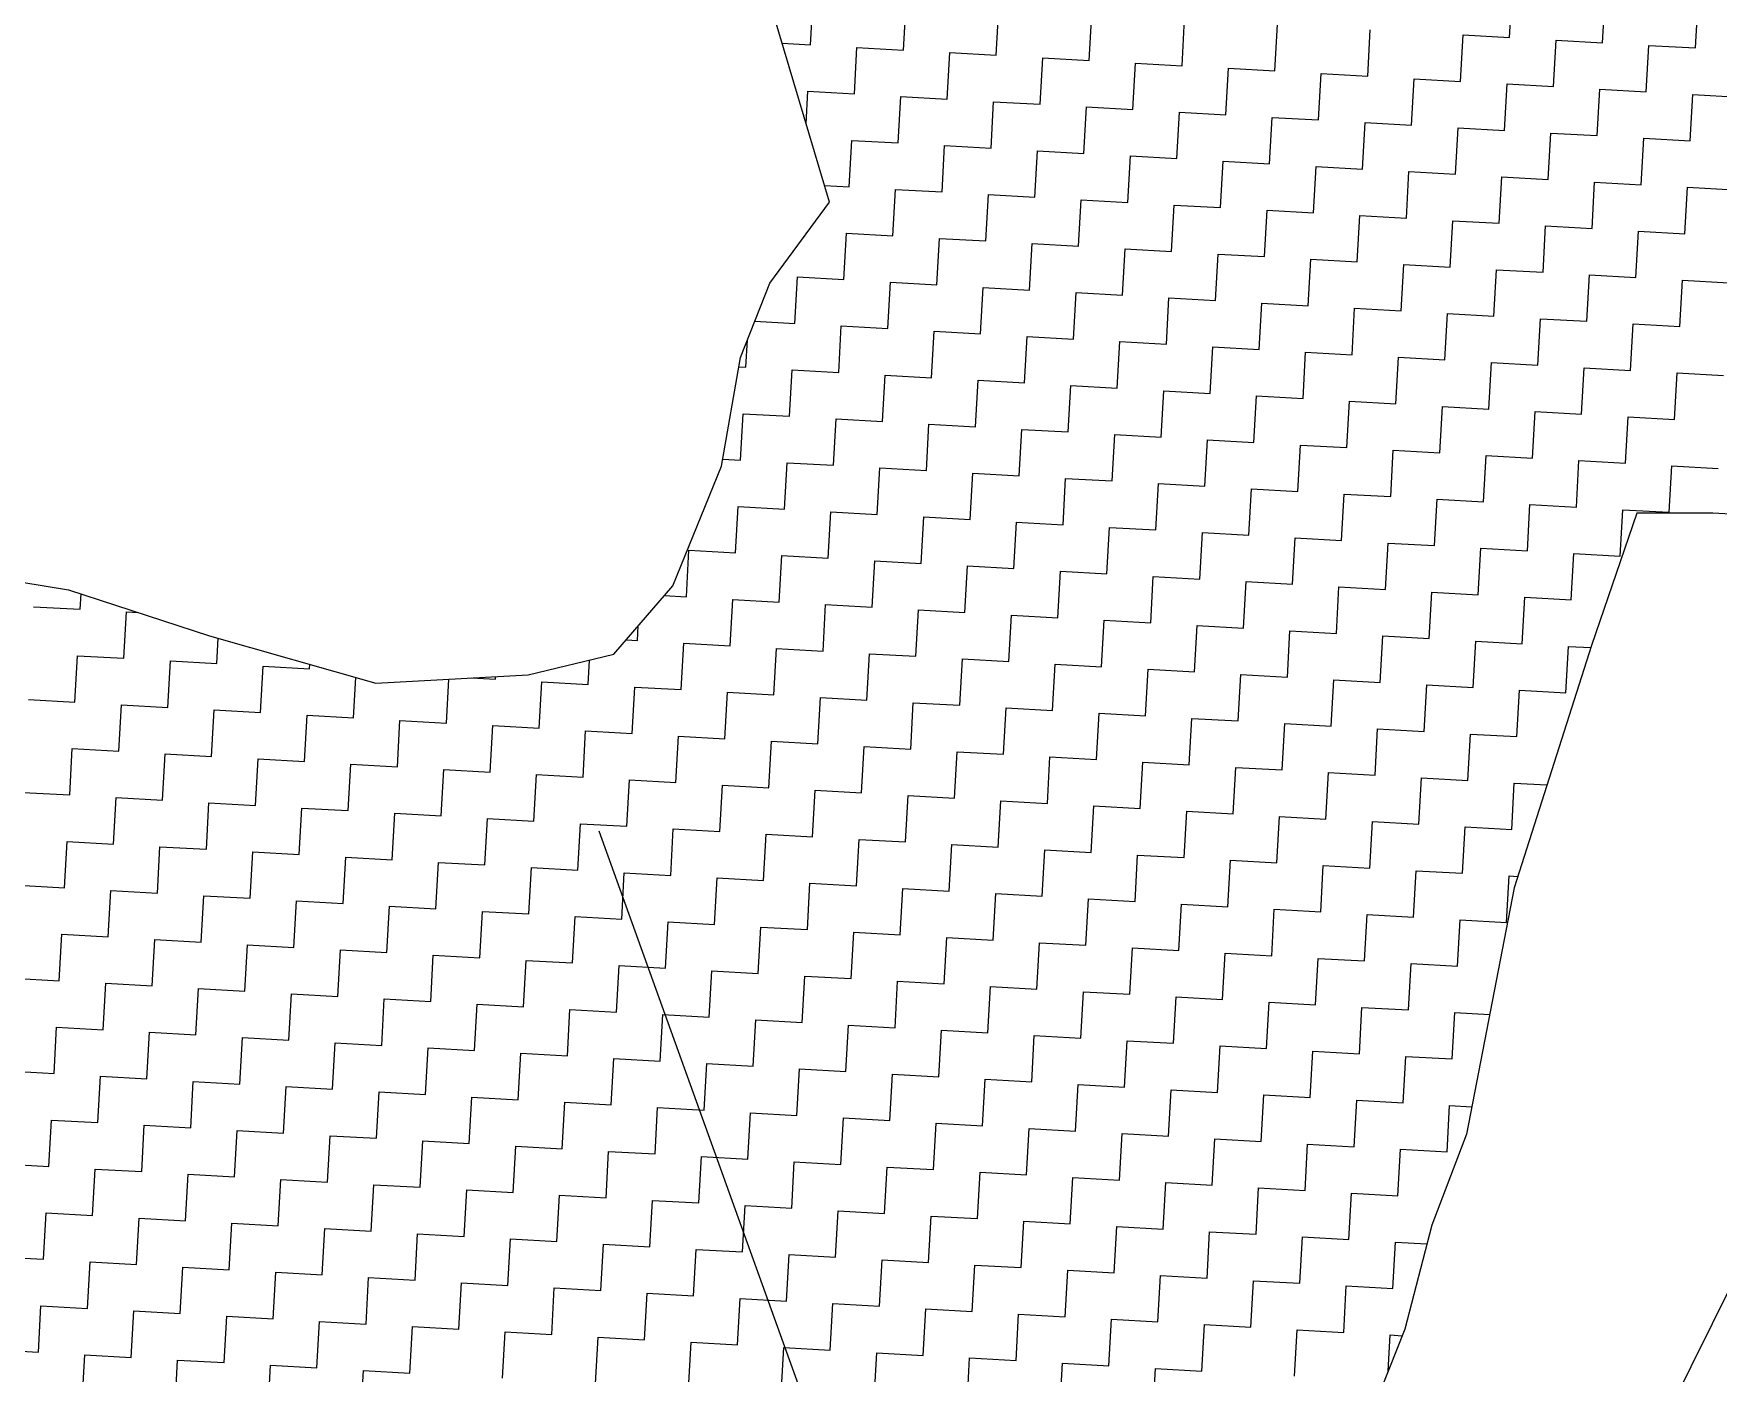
# Model space of a CAD drawing. Header units: metres. Extents: x 284689 to 287152, y 2012663 to 2015676.
# Drawn here: x 285424.8 to 285656, y 2014879.6 to 2015063.5 of the extents above; entities that cross this region are included whole.
import ezdxf

# ---------------------------------------------------------------- set-up
doc = ezdxf.new("R2010")
doc.units = ezdxf.units.M
doc.header["$MEASUREMENT"] = 0
doc.layers.add('POLY_HATCH', color=12, linetype='Continuous')
doc.layers.add('POLY_PARCEL', color=6, linetype='Continuous')

msp = doc.modelspace()

# ---------------------------------------------------------------- linework, layer by layer
msp.add_lwpolyline([(285544.37, 2014837.44), (285502.39, 2014954.03)])
at = {"layer": 'POLY_HATCH'}
for p, q in [((285533.99, 2015040.39), (285522.78, 2015078.11)), ((285525.83, 2015029.26), (285533.99, 2015040.39)), ((285521.78, 2015019.06), (285525.83, 2015029.26)), ((285519.2, 2015004.14), (285521.78, 2015019.06)), ((285512.48, 2014987.72), (285519.2, 2015004.14)), ((285644.86, 2014997.7), (285638.62, 2014979.51)), ((285655.3, 2014997.69), (285644.86, 2014997.7)), ((285665.7, 2014997.11), (285655.3, 2014997.69)), ((285408.29, 2014990.68), (285429.54, 2014987.17)), ((285429.54, 2014987.17), (285448.9, 2014980.86)), ((285504.41, 2014978.32), (285512.48, 2014987.72)), ((285448.9, 2014980.86), (285471.72, 2014974.37)), ((285492.66, 2014975.51), (285504.41, 2014978.32)), ((285638.62, 2014979.51), (285628, 2014946.25)), ((285471.72, 2014974.37), (285492.66, 2014975.51)), ((285628, 2014946.25), (285621.46, 2014912.43)), ((285621.46, 2014912.43), (285616.7, 2014899.95)), ((285616.7, 2014899.95), (285613, 2014885.67)), ((285613, 2014885.67), (285599.49, 2014851.67))]:
    msp.add_line(p, q, dxfattribs=at)
at = {"layer": 'POLY_HATCH', "linetype": 'Continuous'}
for p, q in [((285531.41, 2015061.99), (285531.77, 2015068.37)), ((285627.39, 2015062.99), (285627.75, 2015069.37)), ((285640.14, 2015062.28), (285640.5, 2015068.65)), ((285544.16, 2015061.28), (285544.52, 2015067.65)), ((285556.91, 2015060.56), (285557.27, 2015066.93)), ((285569.66, 2015059.84), (285570.02, 2015066.22)), ((285652.89, 2015061.56), (285653.25, 2015067.93)), ((285582.41, 2015059.13), (285582.77, 2015065.5)), ((285595.16, 2015058.41), (285595.51, 2015064.78)), ((285607.91, 2015057.69), (285608.26, 2015064.07)), ((285527.5, 2015062.21), (285531.41, 2015061.99)), ((285537.43, 2015055.26), (285537.78, 2015061.63)), ((285537.78, 2015061.63), (285544.16, 2015061.28)), ((285620.66, 2015056.98), (285621.01, 2015063.35)), ((285621.01, 2015063.35), (285627.39, 2015062.99)), ((285633.41, 2015056.26), (285633.76, 2015062.63)), ((285633.76, 2015062.63), (285640.14, 2015062.28)), ((285646.15, 2015055.54), (285646.51, 2015061.92)), ((285646.51, 2015061.92), (285652.89, 2015061.56)), ((285550.17, 2015054.54), (285550.53, 2015060.92)), ((285550.53, 2015060.92), (285556.91, 2015060.56)), ((285562.92, 2015053.83), (285563.28, 2015060.2)), ((285563.28, 2015060.2), (285569.66, 2015059.84)), ((285575.67, 2015053.11), (285576.03, 2015059.48)), ((285576.03, 2015059.48), (285582.41, 2015059.13)), ((285588.42, 2015052.39), (285588.78, 2015058.77)), ((285588.78, 2015058.77), (285595.16, 2015058.41)), ((285601.17, 2015051.68), (285601.53, 2015058.05)), ((285601.53, 2015058.05), (285607.91, 2015057.69)), ((285613.92, 2015050.96), (285614.28, 2015057.33)), ((285614.28, 2015057.33), (285620.66, 2015056.98)), ((285626.67, 2015050.24), (285627.03, 2015056.62)), ((285627.03, 2015056.62), (285633.41, 2015056.26)), ((285530.8, 2015051.14), (285531.05, 2015055.62)), ((285531.05, 2015055.62), (285537.43, 2015055.26)), ((285543.44, 2015048.53), (285543.8, 2015054.9)), ((285543.8, 2015054.9), (285550.17, 2015054.54)), ((285556.19, 2015047.81), (285556.55, 2015054.18)), ((285556.55, 2015054.18), (285562.92, 2015053.83)), ((285639.42, 2015049.53), (285639.78, 2015055.9)), ((285639.78, 2015055.9), (285646.15, 2015055.54)), ((285652.17, 2015048.81), (285652.53, 2015055.18)), ((285652.53, 2015055.18), (285658.9, 2015054.83)), ((285568.94, 2015047.09), (285569.3, 2015053.47)), ((285569.3, 2015053.47), (285575.67, 2015053.11)), ((285581.69, 2015046.38), (285582.05, 2015052.75)), ((285582.05, 2015052.75), (285588.42, 2015052.39)), ((285594.44, 2015045.66), (285594.8, 2015052.03)), ((285594.8, 2015052.03), (285601.17, 2015051.68)), ((285607.19, 2015044.94), (285607.55, 2015051.32)), ((285607.55, 2015051.32), (285613.92, 2015050.96)), ((285619.94, 2015044.23), (285620.3, 2015050.6)), ((285620.3, 2015050.6), (285626.67, 2015050.24)), ((285632.69, 2015043.51), (285633.05, 2015049.88)), ((285633.05, 2015049.88), (285639.42, 2015049.53)), ((285536.71, 2015042.51), (285537.07, 2015048.88)), ((285537.07, 2015048.88), (285543.44, 2015048.53)), ((285549.46, 2015041.79), (285549.82, 2015048.17)), ((285549.82, 2015048.17), (285556.19, 2015047.81)), ((285562.21, 2015041.08), (285562.57, 2015047.45)), ((285562.57, 2015047.45), (285568.94, 2015047.09)), ((285645.44, 2015042.79), (285645.8, 2015049.17)), ((285645.8, 2015049.17), (285652.17, 2015048.81)), ((285574.96, 2015040.36), (285575.32, 2015046.73)), ((285575.32, 2015046.73), (285581.69, 2015046.38)), ((285587.71, 2015039.64), (285588.07, 2015046.02)), ((285588.07, 2015046.02), (285594.44, 2015045.66)), ((285600.46, 2015038.93), (285600.81, 2015045.3)), ((285600.81, 2015045.3), (285607.19, 2015044.94)), ((285533.31, 2015042.7), (285536.71, 2015042.51)), ((285613.21, 2015038.21), (285613.56, 2015044.58)), ((285613.56, 2015044.58), (285619.94, 2015044.23)), ((285625.96, 2015037.49), (285626.31, 2015043.87)), ((285626.31, 2015043.87), (285632.69, 2015043.51)), ((285638.71, 2015036.78), (285639.06, 2015043.15)), ((285639.06, 2015043.15), (285645.44, 2015042.79)), ((285542.72, 2015035.78), (285543.08, 2015042.15)), ((285543.08, 2015042.15), (285549.46, 2015041.79)), ((285555.47, 2015035.06), (285555.83, 2015041.43)), ((285555.83, 2015041.43), (285562.21, 2015041.08)), ((285568.22, 2015034.34), (285568.58, 2015040.72)), ((285568.58, 2015040.72), (285574.96, 2015040.36)), ((285651.45, 2015036.06), (285651.81, 2015042.43)), ((285651.81, 2015042.43), (285658.19, 2015042.08)), ((285580.97, 2015033.63), (285581.33, 2015040)), ((285581.33, 2015040), (285587.71, 2015039.64)), ((285593.72, 2015032.91), (285594.08, 2015039.28)), ((285594.08, 2015039.28), (285600.46, 2015038.93)), ((285606.47, 2015032.19), (285606.83, 2015038.57)), ((285606.83, 2015038.57), (285613.21, 2015038.21)), ((285535.99, 2015029.76), (285536.35, 2015036.13)), ((285536.35, 2015036.13), (285542.72, 2015035.78)), ((285619.22, 2015031.48), (285619.58, 2015037.85)), ((285619.58, 2015037.85), (285625.96, 2015037.49)), ((285631.97, 2015030.76), (285632.33, 2015037.13)), ((285632.33, 2015037.13), (285638.71, 2015036.78)), ((285644.72, 2015030.04), (285645.08, 2015036.42)), ((285645.08, 2015036.42), (285651.45, 2015036.06)), ((285548.74, 2015029.04), (285549.1, 2015035.42)), ((285549.1, 2015035.42), (285555.47, 2015035.06)), ((285561.49, 2015028.33), (285561.85, 2015034.7)), ((285561.85, 2015034.7), (285568.22, 2015034.34)), ((285574.24, 2015027.61), (285574.6, 2015033.98)), ((285574.6, 2015033.98), (285580.97, 2015033.63)), ((285586.99, 2015026.89), (285587.35, 2015033.27)), ((285587.35, 2015033.27), (285593.72, 2015032.91)), ((285599.74, 2015026.18), (285600.1, 2015032.55)), ((285600.1, 2015032.55), (285606.47, 2015032.19)), ((285612.49, 2015025.46), (285612.85, 2015031.83)), ((285612.85, 2015031.83), (285619.22, 2015031.48)), ((285625.24, 2015024.74), (285625.6, 2015031.12)), ((285625.6, 2015031.12), (285631.97, 2015030.76)), ((285529.26, 2015023.74), (285529.62, 2015030.12)), ((285529.62, 2015030.12), (285535.99, 2015029.76)), ((285542.01, 2015023.03), (285542.37, 2015029.4)), ((285542.37, 2015029.4), (285548.74, 2015029.04)), ((285637.99, 2015024.03), (285638.35, 2015030.4)), ((285638.35, 2015030.4), (285644.72, 2015030.04)), ((285650.74, 2015023.31), (285651.1, 2015029.68)), ((285651.1, 2015029.68), (285657.47, 2015029.33)), ((285554.76, 2015022.31), (285555.12, 2015028.69)), ((285555.12, 2015028.69), (285561.49, 2015028.33)), ((285567.51, 2015021.59), (285567.87, 2015027.97)), ((285567.87, 2015027.97), (285574.24, 2015027.61)), ((285580.26, 2015020.88), (285580.62, 2015027.25)), ((285580.62, 2015027.25), (285586.99, 2015026.89)), ((285593.01, 2015020.16), (285593.36, 2015026.54)), ((285593.36, 2015026.54), (285599.74, 2015026.18)), ((285605.76, 2015019.44), (285606.11, 2015025.82)), ((285606.11, 2015025.82), (285612.49, 2015025.46)), ((285618.51, 2015018.73), (285618.86, 2015025.1)), ((285618.86, 2015025.1), (285625.24, 2015024.74)), ((285631.26, 2015018.01), (285631.61, 2015024.39)), ((285631.61, 2015024.39), (285637.99, 2015024.03)), ((285523.76, 2015024.05), (285529.26, 2015023.74)), ((285535.28, 2015017.01), (285535.63, 2015023.39)), ((285535.63, 2015023.39), (285542.01, 2015023.03)), ((285548.02, 2015016.29), (285548.38, 2015022.67)), ((285548.38, 2015022.67), (285554.76, 2015022.31)), ((285560.77, 2015015.58), (285561.13, 2015021.95)), ((285561.13, 2015021.95), (285567.51, 2015021.59)), ((285644, 2015017.29), (285644.36, 2015023.67)), ((285644.36, 2015023.67), (285650.74, 2015023.31)), ((285522.53, 2015017.73), (285522.74, 2015021.47)), ((285573.52, 2015014.86), (285573.88, 2015021.24)), ((285573.88, 2015021.24), (285580.26, 2015020.88)), ((285586.27, 2015014.14), (285586.63, 2015020.52)), ((285586.63, 2015020.52), (285593.01, 2015020.16)), ((285599.02, 2015013.43), (285599.38, 2015019.8)), ((285599.38, 2015019.8), (285605.76, 2015019.44)), ((285521.56, 2015017.78), (285522.53, 2015017.73)), ((285528.54, 2015010.99), (285528.9, 2015017.37)), ((285528.9, 2015017.37), (285535.28, 2015017.01)), ((285611.77, 2015012.71), (285612.13, 2015019.09)), ((285612.13, 2015019.09), (285618.51, 2015018.73)), ((285624.52, 2015011.99), (285624.88, 2015018.37)), ((285624.88, 2015018.37), (285631.26, 2015018.01)), ((285637.27, 2015011.28), (285637.63, 2015017.65)), ((285637.63, 2015017.65), (285644, 2015017.29)), ((285541.29, 2015010.28), (285541.65, 2015016.65)), ((285541.65, 2015016.65), (285548.02, 2015016.29)), ((285554.04, 2015009.56), (285554.4, 2015015.94)), ((285554.4, 2015015.94), (285560.77, 2015015.58)), ((285566.79, 2015008.84), (285567.15, 2015015.22)), ((285567.15, 2015015.22), (285573.52, 2015014.86)), ((285650.02, 2015010.56), (285650.38, 2015016.94)), ((285650.38, 2015016.94), (285656.75, 2015016.58)), ((285579.54, 2015008.13), (285579.9, 2015014.5)), ((285579.9, 2015014.5), (285586.27, 2015014.14)), ((285592.29, 2015007.41), (285592.65, 2015013.79)), ((285592.65, 2015013.79), (285599.02, 2015013.43)), ((285605.04, 2015006.69), (285605.4, 2015013.07)), ((285605.4, 2015013.07), (285611.77, 2015012.71)), ((285521.81, 2015004.98), (285522.17, 2015011.35)), ((285522.17, 2015011.35), (285528.54, 2015010.99)), ((285534.56, 2015004.26), (285534.92, 2015010.64)), ((285534.92, 2015010.64), (285541.29, 2015010.28)), ((285617.79, 2015005.98), (285618.15, 2015012.35)), ((285618.15, 2015012.35), (285624.52, 2015011.99)), ((285630.54, 2015005.26), (285630.9, 2015011.64)), ((285630.9, 2015011.64), (285637.27, 2015011.28)), ((285643.29, 2015004.54), (285643.65, 2015010.92)), ((285643.65, 2015010.92), (285650.02, 2015010.56)), ((285547.31, 2015003.54), (285547.67, 2015009.92)), ((285547.67, 2015009.92), (285554.04, 2015009.56)), ((285560.06, 2015002.83), (285560.42, 2015009.2)), ((285560.42, 2015009.2), (285566.79, 2015008.84)), ((285572.81, 2015002.11), (285573.17, 2015008.49)), ((285573.17, 2015008.49), (285579.54, 2015008.13)), ((285585.56, 2015001.39), (285585.92, 2015007.77)), ((285585.92, 2015007.77), (285592.29, 2015007.41)), ((285598.31, 2015000.68), (285598.66, 2015007.05)), ((285598.66, 2015007.05), (285605.04, 2015006.69)), ((285611.06, 2014999.96), (285611.41, 2015006.34)), ((285611.41, 2015006.34), (285617.79, 2015005.98)), ((285623.81, 2014999.24), (285624.16, 2015005.62)), ((285624.16, 2015005.62), (285630.54, 2015005.26)), ((285519.37, 2015005.11), (285521.81, 2015004.98)), ((285527.83, 2014998.24), (285528.18, 2015004.62)), ((285528.18, 2015004.62), (285534.56, 2015004.26)), ((285540.57, 2014997.53), (285540.93, 2015003.9)), ((285540.93, 2015003.9), (285547.31, 2015003.54)), ((285636.56, 2014998.53), (285636.91, 2015004.9)), ((285636.91, 2015004.9), (285643.29, 2015004.54)), ((285649.3, 2014997.81), (285649.66, 2015004.19)), ((285649.66, 2015004.19), (285656.04, 2015003.83)), ((285553.32, 2014996.81), (285553.68, 2015003.19)), ((285553.68, 2015003.19), (285560.06, 2015002.83)), ((285566.07, 2014996.09), (285566.43, 2015002.47)), ((285566.43, 2015002.47), (285572.81, 2015002.11)), ((285578.82, 2014995.38), (285579.18, 2015001.75)), ((285579.18, 2015001.75), (285585.56, 2015001.39)), ((285591.57, 2014994.66), (285591.93, 2015001.04)), ((285591.93, 2015001.04), (285598.31, 2015000.68)), ((285604.32, 2014993.94), (285604.68, 2015000.32)), ((285604.68, 2015000.32), (285611.06, 2014999.96)), ((285617.07, 2014993.23), (285617.43, 2014999.6)), ((285617.43, 2014999.6), (285623.81, 2014999.24)), ((285629.82, 2014992.51), (285630.18, 2014998.89)), ((285630.18, 2014998.89), (285636.56, 2014998.53)), ((285521.09, 2014992.23), (285521.45, 2014998.6)), ((285521.45, 2014998.6), (285527.83, 2014998.24)), ((285533.84, 2014991.51), (285534.2, 2014997.89)), ((285534.2, 2014997.89), (285540.57, 2014997.53)), ((285546.59, 2014990.79), (285546.95, 2014997.17)), ((285546.95, 2014997.17), (285553.32, 2014996.81)), ((285559.34, 2014990.08), (285559.7, 2014996.45)), ((285559.7, 2014996.45), (285566.07, 2014996.09)), ((285642.57, 2014991.79), (285642.93, 2014998.17)), ((285642.93, 2014998.17), (285649.3, 2014997.81)), ((285572.09, 2014989.36), (285572.45, 2014995.74)), ((285572.45, 2014995.74), (285578.82, 2014995.38)), ((285584.84, 2014988.64), (285585.2, 2014995.02)), ((285585.2, 2014995.02), (285591.57, 2014994.66)), ((285597.59, 2014987.93), (285597.95, 2014994.3)), ((285597.95, 2014994.3), (285604.32, 2014993.94)), ((285514.36, 2014986.21), (285514.72, 2014992.59)), ((285514.72, 2014992.59), (285521.09, 2014992.23)), ((285527.11, 2014985.49), (285527.47, 2014991.87)), ((285527.47, 2014991.87), (285533.84, 2014991.51)), ((285610.34, 2014987.21), (285610.7, 2014993.59)), ((285610.7, 2014993.59), (285617.07, 2014993.23)), ((285623.09, 2014986.49), (285623.45, 2014992.87)), ((285623.45, 2014992.87), (285629.82, 2014992.51)), ((285635.84, 2014985.78), (285636.2, 2014992.15)), ((285636.2, 2014992.15), (285642.57, 2014991.79)), ((285539.86, 2014984.78), (285540.22, 2014991.15)), ((285540.22, 2014991.15), (285546.59, 2014990.79)), ((285552.61, 2014984.06), (285552.97, 2014990.44)), ((285552.97, 2014990.44), (285559.34, 2014990.08)), ((285565.36, 2014983.34), (285565.72, 2014989.72)), ((285565.72, 2014989.72), (285572.09, 2014989.36)), ((285578.11, 2014982.63), (285578.47, 2014989)), ((285578.47, 2014989), (285584.84, 2014988.64)), ((285590.86, 2014981.91), (285591.21, 2014988.29)), ((285591.21, 2014988.29), (285597.59, 2014987.93)), ((285603.61, 2014981.19), (285603.96, 2014987.57)), ((285603.96, 2014987.57), (285610.34, 2014987.21)), ((285424.75, 2014984.85), (285431.13, 2014984.5)), ((285431.13, 2014984.5), (285431.25, 2014986.61)), ((285511.33, 2014986.38), (285514.36, 2014986.21)), ((285520.38, 2014979.48), (285520.73, 2014985.85)), ((285520.73, 2014985.85), (285527.11, 2014985.49)), ((285533.13, 2014978.76), (285533.48, 2014985.14)), ((285533.48, 2014985.14), (285539.86, 2014984.78)), ((285616.36, 2014980.48), (285616.71, 2014986.85)), ((285616.71, 2014986.85), (285623.09, 2014986.49)), ((285629.11, 2014979.76), (285629.46, 2014986.14)), ((285629.46, 2014986.14), (285635.84, 2014985.78)), ((285437.14, 2014977.76), (285437.5, 2014984.14)), ((285437.5, 2014984.14), (285439.13, 2014984.05)), ((285545.87, 2014978.05), (285546.23, 2014984.42)), ((285546.23, 2014984.42), (285552.61, 2014984.06)), ((285558.62, 2014977.33), (285558.98, 2014983.7)), ((285558.98, 2014983.7), (285565.36, 2014983.34)), ((285571.37, 2014976.61), (285571.73, 2014982.99)), ((285571.73, 2014982.99), (285578.11, 2014982.63)), ((285449.89, 2014977.05), (285450.09, 2014980.53)), ((285506.1, 2014980.28), (285507.63, 2014980.2)), ((285507.63, 2014980.2), (285507.74, 2014982.2)), ((285584.12, 2014975.9), (285584.48, 2014982.27)), ((285584.48, 2014982.27), (285590.86, 2014981.91)), ((285596.87, 2014975.18), (285597.23, 2014981.55)), ((285597.23, 2014981.55), (285603.61, 2014981.19)), ((285609.62, 2014974.46), (285609.98, 2014980.84)), ((285609.98, 2014980.84), (285616.36, 2014980.48)), ((285430.41, 2014971.75), (285430.77, 2014978.12)), ((285430.77, 2014978.12), (285437.14, 2014977.76)), ((285513.64, 2014973.46), (285514, 2014979.84)), ((285514, 2014979.84), (285520.38, 2014979.48)), ((285526.39, 2014972.75), (285526.75, 2014979.12)), ((285526.75, 2014979.12), (285533.13, 2014978.76)), ((285539.14, 2014972.03), (285539.5, 2014978.4)), ((285539.5, 2014978.4), (285545.87, 2014978.05)), ((285622.37, 2014973.75), (285622.73, 2014980.12)), ((285622.73, 2014980.12), (285629.11, 2014979.76)), ((285635.12, 2014973.03), (285635.48, 2014979.4)), ((285635.48, 2014979.4), (285638.53, 2014979.23)), ((285443.16, 2014971.03), (285443.52, 2014977.4)), ((285443.52, 2014977.4), (285449.89, 2014977.05)), ((285455.91, 2014970.31), (285456.27, 2014976.69)), ((285456.27, 2014976.69), (285462.64, 2014976.33)), ((285462.64, 2014976.33), (285462.68, 2014976.94)), ((285500.89, 2014974.18), (285501.08, 2014977.52)), ((285551.89, 2014971.31), (285552.25, 2014977.69)), ((285552.25, 2014977.69), (285558.62, 2014977.33)), ((285564.64, 2014970.6), (285565, 2014976.97)), ((285565, 2014976.97), (285571.37, 2014976.61)), ((285577.39, 2014969.88), (285577.75, 2014976.25)), ((285577.75, 2014976.25), (285584.12, 2014975.9)), ((285590.14, 2014969.16), (285590.5, 2014975.54)), ((285590.5, 2014975.54), (285596.87, 2014975.18)), ((285468.66, 2014969.6), (285468.97, 2014975.15)), ((285481.41, 2014968.88), (285481.75, 2014974.91)), ((285484.84, 2014975.08), (285488.14, 2014974.9)), ((285488.14, 2014974.9), (285488.16, 2014975.26)), ((285494.16, 2014968.16), (285494.52, 2014974.54)), ((285494.52, 2014974.54), (285500.89, 2014974.18)), ((285506.91, 2014967.45), (285507.27, 2014973.82)), ((285507.27, 2014973.82), (285513.64, 2014973.46)), ((285602.89, 2014968.45), (285603.25, 2014974.82)), ((285603.25, 2014974.82), (285609.62, 2014974.46)), ((285615.64, 2014967.73), (285616, 2014974.1)), ((285616, 2014974.1), (285622.37, 2014973.75)), ((285628.39, 2014967.01), (285628.75, 2014973.39)), ((285628.75, 2014973.39), (285635.12, 2014973.03)), ((285424.04, 2014972.1), (285430.41, 2014971.75)), ((285436.43, 2014965.01), (285436.79, 2014971.39)), ((285436.79, 2014971.39), (285443.16, 2014971.03)), ((285519.66, 2014966.73), (285520.02, 2014973.1)), ((285520.02, 2014973.1), (285526.39, 2014972.75)), ((285532.41, 2014966.01), (285532.77, 2014972.39)), ((285532.77, 2014972.39), (285539.14, 2014972.03)), ((285545.16, 2014965.3), (285545.52, 2014971.67)), ((285545.52, 2014971.67), (285551.89, 2014971.31)), ((285557.91, 2014964.58), (285558.27, 2014970.95)), ((285558.27, 2014970.95), (285564.64, 2014970.6)), ((285449.18, 2014964.3), (285449.54, 2014970.67)), ((285449.54, 2014970.67), (285455.91, 2014970.31)), ((285461.93, 2014963.58), (285462.29, 2014969.95)), ((285462.29, 2014969.95), (285468.66, 2014969.6)), ((285474.68, 2014962.86), (285475.04, 2014969.24)), ((285475.04, 2014969.24), (285481.41, 2014968.88)), ((285570.66, 2014963.86), (285571.02, 2014970.24)), ((285571.02, 2014970.24), (285577.39, 2014969.88)), ((285583.41, 2014963.15), (285583.77, 2014969.52)), ((285583.77, 2014969.52), (285590.14, 2014969.16)), ((285596.16, 2014962.43), (285596.51, 2014968.8)), ((285596.51, 2014968.8), (285602.89, 2014968.45)), ((285487.43, 2014962.15), (285487.78, 2014968.52)), ((285487.78, 2014968.52), (285494.16, 2014968.16)), ((285500.18, 2014961.43), (285500.53, 2014967.8)), ((285500.53, 2014967.8), (285506.91, 2014967.45)), ((285512.93, 2014960.71), (285513.28, 2014967.09)), ((285513.28, 2014967.09), (285519.66, 2014966.73)), ((285525.68, 2014960), (285526.03, 2014966.37)), ((285526.03, 2014966.37), (285532.41, 2014966.01)), ((285608.91, 2014961.71), (285609.26, 2014968.09)), ((285609.26, 2014968.09), (285615.64, 2014967.73)), ((285621.66, 2014961), (285622.01, 2014967.37)), ((285622.01, 2014967.37), (285628.39, 2014967.01)), ((285429.7, 2014959), (285430.05, 2014965.37)), ((285430.05, 2014965.37), (285436.43, 2014965.01)), ((285442.44, 2014958.28), (285442.8, 2014964.65)), ((285442.8, 2014964.65), (285449.18, 2014964.3)), ((285538.42, 2014959.28), (285538.78, 2014965.65)), ((285538.78, 2014965.65), (285545.16, 2014965.3)), ((285551.17, 2014958.56), (285551.53, 2014964.94)), ((285551.53, 2014964.94), (285557.91, 2014964.58)), ((285563.92, 2014957.85), (285564.28, 2014964.22)), ((285564.28, 2014964.22), (285570.66, 2014963.86)), ((285455.19, 2014957.56), (285455.55, 2014963.94)), ((285455.55, 2014963.94), (285461.93, 2014963.58)), ((285467.94, 2014956.85), (285468.3, 2014963.22)), ((285468.3, 2014963.22), (285474.68, 2014962.86)), ((285480.69, 2014956.13), (285481.05, 2014962.5)), ((285481.05, 2014962.5), (285487.43, 2014962.15)), ((285493.44, 2014955.41), (285493.8, 2014961.79)), ((285493.8, 2014961.79), (285500.18, 2014961.43)), ((285576.67, 2014957.13), (285577.03, 2014963.5)), ((285577.03, 2014963.5), (285583.41, 2014963.15)), ((285589.42, 2014956.41), (285589.78, 2014962.79)), ((285589.78, 2014962.79), (285596.16, 2014962.43)), ((285602.17, 2014955.7), (285602.53, 2014962.07)), ((285602.53, 2014962.07), (285608.91, 2014961.71)), ((285423.32, 2014959.35), (285429.7, 2014959)), ((285506.19, 2014954.7), (285506.55, 2014961.07)), ((285506.55, 2014961.07), (285512.93, 2014960.71)), ((285518.94, 2014953.98), (285519.3, 2014960.35)), ((285519.3, 2014960.35), (285525.68, 2014960)), ((285531.69, 2014953.26), (285532.05, 2014959.64)), ((285532.05, 2014959.64), (285538.42, 2014959.28)), ((285614.92, 2014954.98), (285615.28, 2014961.35)), ((285615.28, 2014961.35), (285621.66, 2014961)), ((285627.67, 2014954.26), (285628.03, 2014960.64)), ((285628.03, 2014960.64), (285632.51, 2014960.39)), ((285435.71, 2014952.26), (285436.07, 2014958.64)), ((285436.07, 2014958.64), (285442.44, 2014958.28)), ((285448.46, 2014951.55), (285448.82, 2014957.92)), ((285448.82, 2014957.92), (285455.19, 2014957.56)), ((285461.21, 2014950.83), (285461.57, 2014957.2)), ((285461.57, 2014957.2), (285467.94, 2014956.85)), ((285544.44, 2014952.55), (285544.8, 2014958.92)), ((285544.8, 2014958.92), (285551.17, 2014958.56)), ((285557.19, 2014951.83), (285557.55, 2014958.2)), ((285557.55, 2014958.2), (285563.92, 2014957.85)), ((285569.94, 2014951.11), (285570.3, 2014957.49)), ((285570.3, 2014957.49), (285576.67, 2014957.13)), ((285473.96, 2014950.11), (285474.32, 2014956.49)), ((285474.32, 2014956.49), (285480.69, 2014956.13)), ((285486.71, 2014949.4), (285487.07, 2014955.77)), ((285487.07, 2014955.77), (285493.44, 2014955.41)), ((285499.46, 2014948.68), (285499.82, 2014955.05)), ((285499.82, 2014955.05), (285506.19, 2014954.7)), ((285582.69, 2014950.4), (285583.05, 2014956.77)), ((285583.05, 2014956.77), (285589.42, 2014956.41)), ((285595.44, 2014949.68), (285595.8, 2014956.05)), ((285595.8, 2014956.05), (285602.17, 2014955.7)), ((285608.19, 2014948.96), (285608.55, 2014955.34)), ((285608.55, 2014955.34), (285614.92, 2014954.98)), ((285428.98, 2014946.25), (285429.34, 2014952.62)), ((285429.34, 2014952.62), (285435.71, 2014952.26)), ((285512.21, 2014947.96), (285512.57, 2014954.34)), ((285512.57, 2014954.34), (285518.94, 2014953.98)), ((285524.96, 2014947.25), (285525.32, 2014953.62)), ((285525.32, 2014953.62), (285531.69, 2014953.26)), ((285537.71, 2014946.53), (285538.07, 2014952.9)), ((285538.07, 2014952.9), (285544.44, 2014952.55)), ((285620.94, 2014948.25), (285621.3, 2014954.62)), ((285621.3, 2014954.62), (285627.67, 2014954.26)), ((285441.73, 2014945.53), (285442.09, 2014951.9)), ((285442.09, 2014951.9), (285448.46, 2014951.55)), ((285454.48, 2014944.81), (285454.84, 2014951.19)), ((285454.84, 2014951.19), (285461.21, 2014950.83)), ((285467.23, 2014944.1), (285467.59, 2014950.47)), ((285467.59, 2014950.47), (285473.96, 2014950.11)), ((285550.46, 2014945.81), (285550.82, 2014952.19)), ((285550.82, 2014952.19), (285557.19, 2014951.83)), ((285563.21, 2014945.1), (285563.57, 2014951.47)), ((285563.57, 2014951.47), (285569.94, 2014951.11)), ((285575.96, 2014944.38), (285576.32, 2014950.75)), ((285576.32, 2014950.75), (285582.69, 2014950.4)), ((285479.98, 2014943.38), (285480.34, 2014949.75)), ((285480.34, 2014949.75), (285486.71, 2014949.4)), ((285492.73, 2014942.66), (285493.08, 2014949.04)), ((285493.08, 2014949.04), (285499.46, 2014948.68)), ((285505.48, 2014941.95), (285505.83, 2014948.32)), ((285505.83, 2014948.32), (285512.21, 2014947.96)), ((285588.71, 2014943.66), (285589.06, 2014950.04)), ((285589.06, 2014950.04), (285595.44, 2014949.68)), ((285601.46, 2014942.95), (285601.81, 2014949.32)), ((285601.81, 2014949.32), (285608.19, 2014948.96)), ((285614.21, 2014942.23), (285614.56, 2014948.6)), ((285614.56, 2014948.6), (285620.94, 2014948.25)), ((285626.96, 2014941.51), (285627.31, 2014947.89)), ((285627.31, 2014947.89), (285628.5, 2014947.82)), ((285422.6, 2014946.6), (285428.98, 2014946.25)), ((285434.99, 2014939.51), (285435.35, 2014945.89)), ((285435.35, 2014945.89), (285441.73, 2014945.53)), ((285518.23, 2014941.23), (285518.58, 2014947.6)), ((285518.58, 2014947.6), (285524.96, 2014947.25)), ((285530.98, 2014940.51), (285531.33, 2014946.89)), ((285531.33, 2014946.89), (285537.71, 2014946.53)), ((285543.72, 2014939.8), (285544.08, 2014946.17)), ((285544.08, 2014946.17), (285550.46, 2014945.81)), ((285556.47, 2014939.08), (285556.83, 2014945.45)), ((285556.83, 2014945.45), (285563.21, 2014945.1)), ((285447.74, 2014938.8), (285448.1, 2014945.17)), ((285448.1, 2014945.17), (285454.48, 2014944.81)), ((285460.49, 2014938.08), (285460.85, 2014944.45)), ((285460.85, 2014944.45), (285467.23, 2014944.1)), ((285473.24, 2014937.36), (285473.6, 2014943.74)), ((285473.6, 2014943.74), (285479.98, 2014943.38)), ((285569.22, 2014938.36), (285569.58, 2014944.74)), ((285569.58, 2014944.74), (285575.96, 2014944.38)), ((285581.97, 2014937.65), (285582.33, 2014944.02)), ((285582.33, 2014944.02), (285588.71, 2014943.66)), ((285594.72, 2014936.93), (285595.08, 2014943.3)), ((285595.08, 2014943.3), (285601.46, 2014942.95)), ((285485.99, 2014936.65), (285486.35, 2014943.02)), ((285486.35, 2014943.02), (285492.73, 2014942.66)), ((285498.74, 2014935.93), (285499.1, 2014942.3)), ((285499.1, 2014942.3), (285505.48, 2014941.95)), ((285511.49, 2014935.21), (285511.85, 2014941.59)), ((285511.85, 2014941.59), (285518.23, 2014941.23)), ((285524.24, 2014934.5), (285524.6, 2014940.87)), ((285524.6, 2014940.87), (285530.98, 2014940.51)), ((285607.47, 2014936.21), (285607.83, 2014942.59)), ((285607.83, 2014942.59), (285614.21, 2014942.23)), ((285620.22, 2014935.5), (285620.58, 2014941.87)), ((285620.58, 2014941.87), (285626.96, 2014941.51)), ((285428.26, 2014933.5), (285428.62, 2014939.87)), ((285428.62, 2014939.87), (285434.99, 2014939.51)), ((285441.01, 2014932.78), (285441.37, 2014939.15)), ((285441.37, 2014939.15), (285447.74, 2014938.8)), ((285536.99, 2014933.78), (285537.35, 2014940.15)), ((285537.35, 2014940.15), (285543.72, 2014939.8)), ((285549.74, 2014933.06), (285550.1, 2014939.44)), ((285550.1, 2014939.44), (285556.47, 2014939.08)), ((285562.49, 2014932.35), (285562.85, 2014938.72)), ((285562.85, 2014938.72), (285569.22, 2014938.36)), ((285453.76, 2014932.06), (285454.12, 2014938.44)), ((285454.12, 2014938.44), (285460.49, 2014938.08)), ((285466.51, 2014931.35), (285466.87, 2014937.72)), ((285466.87, 2014937.72), (285473.24, 2014937.36)), ((285479.26, 2014930.63), (285479.62, 2014937)), ((285479.62, 2014937), (285485.99, 2014936.65)), ((285492.01, 2014929.91), (285492.37, 2014936.29)), ((285492.37, 2014936.29), (285498.74, 2014935.93)), ((285575.24, 2014931.63), (285575.6, 2014938)), ((285575.6, 2014938), (285581.97, 2014937.65)), ((285587.99, 2014930.91), (285588.35, 2014937.29)), ((285588.35, 2014937.29), (285594.72, 2014936.93)), ((285600.74, 2014930.2), (285601.1, 2014936.57)), ((285601.1, 2014936.57), (285607.47, 2014936.21)), ((285504.76, 2014929.2), (285505.12, 2014935.57)), ((285505.12, 2014935.57), (285511.49, 2014935.21)), ((285517.51, 2014928.48), (285517.87, 2014934.85)), ((285517.87, 2014934.85), (285524.24, 2014934.5)), ((285530.26, 2014927.76), (285530.62, 2014934.14)), ((285530.62, 2014934.14), (285536.99, 2014933.78)), ((285613.49, 2014929.48), (285613.85, 2014935.85)), ((285613.85, 2014935.85), (285620.22, 2014935.5)), ((285421.89, 2014933.85), (285428.26, 2014933.5)), ((285434.28, 2014926.76), (285434.64, 2014933.14)), ((285434.64, 2014933.14), (285441.01, 2014932.78)), ((285447.03, 2014926.05), (285447.39, 2014932.42)), ((285447.39, 2014932.42), (285453.76, 2014932.06)), ((285459.78, 2014925.33), (285460.14, 2014931.71)), ((285460.14, 2014931.71), (285466.51, 2014931.35)), ((285543.01, 2014927.05), (285543.37, 2014933.42)), ((285543.37, 2014933.42), (285549.74, 2014933.06)), ((285555.76, 2014926.33), (285556.12, 2014932.7)), ((285556.12, 2014932.7), (285562.49, 2014932.35)), ((285568.51, 2014925.61), (285568.87, 2014931.99)), ((285568.87, 2014931.99), (285575.24, 2014931.63)), ((285472.53, 2014924.61), (285472.89, 2014930.99)), ((285472.89, 2014930.99), (285479.26, 2014930.63)), ((285485.28, 2014923.9), (285485.63, 2014930.27)), ((285485.63, 2014930.27), (285492.01, 2014929.91)), ((285498.03, 2014923.18), (285498.38, 2014929.56)), ((285498.38, 2014929.56), (285504.76, 2014929.2)), ((285581.26, 2014924.9), (285581.62, 2014931.27)), ((285581.62, 2014931.27), (285587.99, 2014930.91)), ((285594.01, 2014924.18), (285594.36, 2014930.55)), ((285594.36, 2014930.55), (285600.74, 2014930.2)), ((285606.76, 2014923.46), (285607.11, 2014929.84)), ((285607.11, 2014929.84), (285613.49, 2014929.48)), ((285427.55, 2014920.75), (285427.9, 2014927.12)), ((285427.9, 2014927.12), (285434.28, 2014926.76)), ((285510.78, 2014922.46), (285511.13, 2014928.84)), ((285511.13, 2014928.84), (285517.51, 2014928.48)), ((285523.53, 2014921.75), (285523.88, 2014928.12)), ((285523.88, 2014928.12), (285530.26, 2014927.76)), ((285536.27, 2014921.03), (285536.63, 2014927.41)), ((285536.63, 2014927.41), (285543.01, 2014927.05)), ((285619.51, 2014922.75), (285619.86, 2014929.12)), ((285619.86, 2014929.12), (285624.63, 2014928.85)), ((285440.29, 2014920.03), (285440.65, 2014926.41)), ((285440.65, 2014926.41), (285447.03, 2014926.05)), ((285453.04, 2014919.31), (285453.4, 2014925.69)), ((285453.4, 2014925.69), (285459.78, 2014925.33)), ((285465.79, 2014918.6), (285466.15, 2014924.97)), ((285466.15, 2014924.97), (285472.53, 2014924.61)), ((285549.02, 2014920.31), (285549.38, 2014926.69)), ((285549.38, 2014926.69), (285555.76, 2014926.33)), ((285561.77, 2014919.6), (285562.13, 2014925.97)), ((285562.13, 2014925.97), (285568.51, 2014925.61)), ((285574.52, 2014918.88), (285574.88, 2014925.26)), ((285574.88, 2014925.26), (285581.26, 2014924.9)), ((285478.54, 2014917.88), (285478.9, 2014924.26)), ((285478.9, 2014924.26), (285485.28, 2014923.9)), ((285491.29, 2014917.16), (285491.65, 2014923.54)), ((285491.65, 2014923.54), (285498.03, 2014923.18)), ((285504.04, 2014916.45), (285504.4, 2014922.82)), ((285504.4, 2014922.82), (285510.78, 2014922.46)), ((285587.27, 2014918.16), (285587.63, 2014924.54)), ((285587.63, 2014924.54), (285594.01, 2014924.18)), ((285600.02, 2014917.45), (285600.38, 2014923.82)), ((285600.38, 2014923.82), (285606.76, 2014923.46)), ((285612.77, 2014916.73), (285613.13, 2014923.11)), ((285613.13, 2014923.11), (285619.51, 2014922.75)), ((285421.17, 2014921.11), (285427.55, 2014920.75)), ((285433.56, 2014914.01), (285433.92, 2014920.39)), ((285433.92, 2014920.39), (285440.29, 2014920.03)), ((285516.79, 2014915.73), (285517.15, 2014922.11)), ((285517.15, 2014922.11), (285523.53, 2014921.75)), ((285529.54, 2014915.01), (285529.9, 2014921.39)), ((285529.9, 2014921.39), (285536.27, 2014921.03)), ((285542.29, 2014914.3), (285542.65, 2014920.67)), ((285542.65, 2014920.67), (285549.02, 2014920.31)), ((285446.31, 2014913.3), (285446.67, 2014919.67)), ((285446.67, 2014919.67), (285453.04, 2014919.31)), ((285459.06, 2014912.58), (285459.42, 2014918.96)), ((285459.42, 2014918.96), (285465.79, 2014918.6)), ((285471.81, 2014911.86), (285472.17, 2014918.24)), ((285472.17, 2014918.24), (285478.54, 2014917.88)), ((285555.04, 2014913.58), (285555.4, 2014919.96)), ((285555.4, 2014919.96), (285561.77, 2014919.6)), ((285567.79, 2014912.86), (285568.15, 2014919.24)), ((285568.15, 2014919.24), (285574.52, 2014918.88)), ((285580.54, 2014912.15), (285580.9, 2014918.52)), ((285580.9, 2014918.52), (285587.27, 2014918.16)), ((285593.29, 2014911.43), (285593.65, 2014917.81)), ((285593.65, 2014917.81), (285600.02, 2014917.45)), ((285484.56, 2014911.15), (285484.92, 2014917.52)), ((285484.92, 2014917.52), (285491.29, 2014917.16)), ((285497.31, 2014910.43), (285497.67, 2014916.81)), ((285497.67, 2014916.81), (285504.04, 2014916.45)), ((285510.06, 2014909.71), (285510.42, 2014916.09)), ((285510.42, 2014916.09), (285516.79, 2014915.73)), ((285522.81, 2014909), (285523.17, 2014915.37)), ((285523.17, 2014915.37), (285529.54, 2014915.01)), ((285606.04, 2014910.71), (285606.4, 2014917.09)), ((285606.4, 2014917.09), (285612.77, 2014916.73)), ((285618.79, 2014910), (285619.15, 2014916.37)), ((285619.15, 2014916.37), (285622.19, 2014916.2)), ((285426.83, 2014908), (285427.19, 2014914.37)), ((285427.19, 2014914.37), (285433.56, 2014914.01)), ((285439.58, 2014907.28), (285439.94, 2014913.66)), ((285439.94, 2014913.66), (285446.31, 2014913.3)), ((285535.56, 2014908.28), (285535.92, 2014914.66)), ((285535.92, 2014914.66), (285542.29, 2014914.3)), ((285548.31, 2014907.56), (285548.67, 2014913.94)), ((285548.67, 2014913.94), (285555.04, 2014913.58)), ((285561.06, 2014906.85), (285561.42, 2014913.22)), ((285561.42, 2014913.22), (285567.79, 2014912.86)), ((285452.33, 2014906.56), (285452.69, 2014912.94)), ((285452.69, 2014912.94), (285459.06, 2014912.58)), ((285465.08, 2014905.85), (285465.44, 2014912.22)), ((285465.44, 2014912.22), (285471.81, 2014911.86)), ((285477.83, 2014905.13), (285478.19, 2014911.51)), ((285478.19, 2014911.51), (285484.56, 2014911.15)), ((285490.58, 2014904.41), (285490.93, 2014910.79)), ((285490.93, 2014910.79), (285497.31, 2014910.43)), ((285573.81, 2014906.13), (285574.17, 2014912.51)), ((285574.17, 2014912.51), (285580.54, 2014912.15)), ((285586.56, 2014905.41), (285586.91, 2014911.79)), ((285586.91, 2014911.79), (285593.29, 2014911.43)), ((285599.31, 2014904.7), (285599.66, 2014911.07)), ((285599.66, 2014911.07), (285606.04, 2014910.71)), ((285503.33, 2014903.7), (285503.68, 2014910.07)), ((285503.68, 2014910.07), (285510.06, 2014909.71)), ((285516.08, 2014902.98), (285516.43, 2014909.36)), ((285516.43, 2014909.36), (285522.81, 2014909)), ((285528.83, 2014902.26), (285529.18, 2014908.64)), ((285529.18, 2014908.64), (285535.56, 2014908.28)), ((285612.06, 2014903.98), (285612.41, 2014910.36)), ((285612.41, 2014910.36), (285618.79, 2014910)), ((285420.45, 2014908.36), (285426.83, 2014908)), ((285432.84, 2014901.26), (285433.2, 2014907.64)), ((285433.2, 2014907.64), (285439.58, 2014907.28)), ((285445.59, 2014900.55), (285445.95, 2014906.92)), ((285445.95, 2014906.92), (285452.33, 2014906.56)), ((285458.34, 2014899.83), (285458.7, 2014906.21)), ((285458.7, 2014906.21), (285465.08, 2014905.85)), ((285541.57, 2014901.55), (285541.93, 2014907.92)), ((285541.93, 2014907.92), (285548.31, 2014907.56)), ((285554.32, 2014900.83), (285554.68, 2014907.21)), ((285554.68, 2014907.21), (285561.06, 2014906.85)), ((285567.07, 2014900.11), (285567.43, 2014906.49)), ((285567.43, 2014906.49), (285573.81, 2014906.13)), ((285471.09, 2014899.11), (285471.45, 2014905.49)), ((285471.45, 2014905.49), (285477.83, 2014905.13)), ((285483.84, 2014898.4), (285484.2, 2014904.77)), ((285484.2, 2014904.77), (285490.58, 2014904.41)), ((285496.59, 2014897.68), (285496.95, 2014904.06)), ((285496.95, 2014904.06), (285503.33, 2014903.7)), ((285579.82, 2014899.4), (285580.18, 2014905.77)), ((285580.18, 2014905.77), (285586.56, 2014905.41)), ((285592.57, 2014898.68), (285592.93, 2014905.06)), ((285592.93, 2014905.06), (285599.31, 2014904.7)), ((285605.32, 2014897.96), (285605.68, 2014904.34)), ((285605.68, 2014904.34), (285612.06, 2014903.98)), ((285426.11, 2014895.25), (285426.47, 2014901.62)), ((285426.47, 2014901.62), (285432.84, 2014901.26)), ((285509.34, 2014896.96), (285509.7, 2014903.34)), ((285509.7, 2014903.34), (285516.08, 2014902.98)), ((285522.09, 2014896.25), (285522.45, 2014902.62)), ((285522.45, 2014902.62), (285528.83, 2014902.26)), ((285534.84, 2014895.53), (285535.2, 2014901.91)), ((285535.2, 2014901.91), (285541.57, 2014901.55)), ((285438.86, 2014894.53), (285439.22, 2014900.91)), ((285439.22, 2014900.91), (285445.59, 2014900.55)), ((285451.61, 2014893.81), (285451.97, 2014900.19)), ((285451.97, 2014900.19), (285458.34, 2014899.83)), ((285464.36, 2014893.1), (285464.72, 2014899.47)), ((285464.72, 2014899.47), (285471.09, 2014899.11)), ((285547.59, 2014894.81), (285547.95, 2014901.19)), ((285547.95, 2014901.19), (285554.32, 2014900.83)), ((285560.34, 2014894.1), (285560.7, 2014900.47)), ((285560.7, 2014900.47), (285567.07, 2014900.11)), ((285573.09, 2014893.38), (285573.45, 2014899.76)), ((285573.45, 2014899.76), (285579.82, 2014899.4)), ((285477.11, 2014892.38), (285477.47, 2014898.76)), ((285477.47, 2014898.76), (285483.84, 2014898.4)), ((285489.86, 2014891.66), (285490.22, 2014898.04)), ((285490.22, 2014898.04), (285496.59, 2014897.68)), ((285502.61, 2014890.95), (285502.97, 2014897.32)), ((285502.97, 2014897.32), (285509.34, 2014896.96)), ((285585.84, 2014892.66), (285586.2, 2014899.04)), ((285586.2, 2014899.04), (285592.57, 2014898.68)), ((285598.59, 2014891.95), (285598.95, 2014898.32)), ((285598.95, 2014898.32), (285605.32, 2014897.96)), ((285611.34, 2014891.23), (285611.7, 2014897.61)), ((285611.7, 2014897.61), (285616.03, 2014897.36)), ((285419.74, 2014895.61), (285426.11, 2014895.25)), ((285432.13, 2014888.51), (285432.49, 2014894.89)), ((285432.49, 2014894.89), (285438.86, 2014894.53)), ((285515.36, 2014890.23), (285515.72, 2014896.61)), ((285515.72, 2014896.61), (285522.09, 2014896.25)), ((285528.11, 2014889.51), (285528.47, 2014895.89)), ((285528.47, 2014895.89), (285534.84, 2014895.53)), ((285540.86, 2014888.8), (285541.22, 2014895.17)), ((285541.22, 2014895.17), (285547.59, 2014894.81)), ((285444.88, 2014887.8), (285445.24, 2014894.17)), ((285445.24, 2014894.17), (285451.61, 2014893.81)), ((285457.63, 2014887.08), (285457.99, 2014893.46)), ((285457.99, 2014893.46), (285464.36, 2014893.1)), ((285470.38, 2014886.36), (285470.74, 2014892.74)), ((285470.74, 2014892.74), (285477.11, 2014892.38)), ((285553.61, 2014888.08), (285553.97, 2014894.46)), ((285553.97, 2014894.46), (285560.34, 2014894.1)), ((285566.36, 2014887.36), (285566.72, 2014893.74)), ((285566.72, 2014893.74), (285573.09, 2014893.38)), ((285579.11, 2014886.65), (285579.47, 2014893.02)), ((285579.47, 2014893.02), (285585.84, 2014892.66)), ((285591.86, 2014885.93), (285592.21, 2014892.31)), ((285592.21, 2014892.31), (285598.59, 2014891.95)), ((285483.13, 2014885.65), (285483.48, 2014892.02)), ((285483.48, 2014892.02), (285489.86, 2014891.66)), ((285495.88, 2014884.93), (285496.23, 2014891.31)), ((285496.23, 2014891.31), (285502.61, 2014890.95)), ((285508.63, 2014884.21), (285508.98, 2014890.59)), ((285508.98, 2014890.59), (285515.36, 2014890.23)), ((285604.61, 2014885.21), (285604.96, 2014891.59)), ((285604.96, 2014891.59), (285611.34, 2014891.23)), ((285425.4, 2014882.5), (285425.75, 2014888.87)), ((285425.75, 2014888.87), (285432.13, 2014888.51)), ((285438.14, 2014881.78), (285438.5, 2014888.16)), ((285438.5, 2014888.16), (285444.88, 2014887.8)), ((285521.38, 2014883.5), (285521.73, 2014889.87)), ((285521.73, 2014889.87), (285528.11, 2014889.51)), ((285534.12, 2014882.78), (285534.48, 2014889.16)), ((285534.48, 2014889.16), (285540.86, 2014888.8)), ((285546.87, 2014882.06), (285547.23, 2014888.44)), ((285547.23, 2014888.44), (285553.61, 2014888.08)), ((285559.62, 2014881.35), (285559.98, 2014887.72)), ((285559.98, 2014887.72), (285566.36, 2014887.36)), ((285450.89, 2014881.07), (285451.25, 2014887.44)), ((285451.25, 2014887.44), (285457.63, 2014887.08)), ((285463.64, 2014880.35), (285464, 2014886.72)), ((285464, 2014886.72), (285470.38, 2014886.36)), ((285476.39, 2014879.63), (285476.75, 2014886.01)), ((285476.75, 2014886.01), (285483.13, 2014885.65)), ((285572.37, 2014880.63), (285572.73, 2014887.01)), ((285572.73, 2014887.01), (285579.11, 2014886.65)), ((285585.12, 2014879.91), (285585.48, 2014886.29)), ((285585.48, 2014886.29), (285591.86, 2014885.93)), ((285597.87, 2014879.2), (285598.23, 2014885.57)), ((285598.23, 2014885.57), (285604.61, 2014885.21)), ((285489.14, 2014878.92), (285489.5, 2014885.29)), ((285489.5, 2014885.29), (285495.88, 2014884.93)), ((285501.89, 2014878.2), (285502.25, 2014884.57)), ((285502.25, 2014884.57), (285508.63, 2014884.21)), ((285514.64, 2014877.48), (285515, 2014883.86)), ((285515, 2014883.86), (285521.38, 2014883.5)), ((285527.39, 2014876.77), (285527.75, 2014883.14)), ((285527.75, 2014883.14), (285534.12, 2014882.78)), ((285610.7, 2014879.9), (285610.98, 2014884.86)), ((285610.98, 2014884.86), (285612.63, 2014884.76)), ((285419.02, 2014882.86), (285425.4, 2014882.5)), ((285431.41, 2014875.77), (285431.77, 2014882.14)), ((285431.77, 2014882.14), (285438.14, 2014881.78)), ((285444.16, 2014875.05), (285444.52, 2014881.42)), ((285444.52, 2014881.42), (285450.89, 2014881.07)), ((285456.91, 2014874.33), (285457.27, 2014880.71)), ((285457.27, 2014880.71), (285463.64, 2014880.35)), ((285540.14, 2014876.05), (285540.5, 2014882.42)), ((285540.5, 2014882.42), (285546.87, 2014882.06)), ((285552.89, 2014875.33), (285553.25, 2014881.71)), ((285553.25, 2014881.71), (285559.62, 2014881.35)), ((285565.64, 2014874.62), (285566, 2014880.99)), ((285566, 2014880.99), (285572.37, 2014880.63)), ((285469.66, 2014873.62), (285470.02, 2014879.99)), ((285470.02, 2014879.99), (285476.39, 2014879.63)), ((285578.39, 2014873.9), (285578.75, 2014880.27)), ((285578.75, 2014880.27), (285585.12, 2014879.91))]:
    msp.add_line(p, q, dxfattribs=at)
at = {"layer": 'POLY_PARCEL'}
msp.add_line((285698.08, 2014972.95), (285637.89, 2014851.53), dxfattribs=at)

doc.saveas('drawing.dxf')
